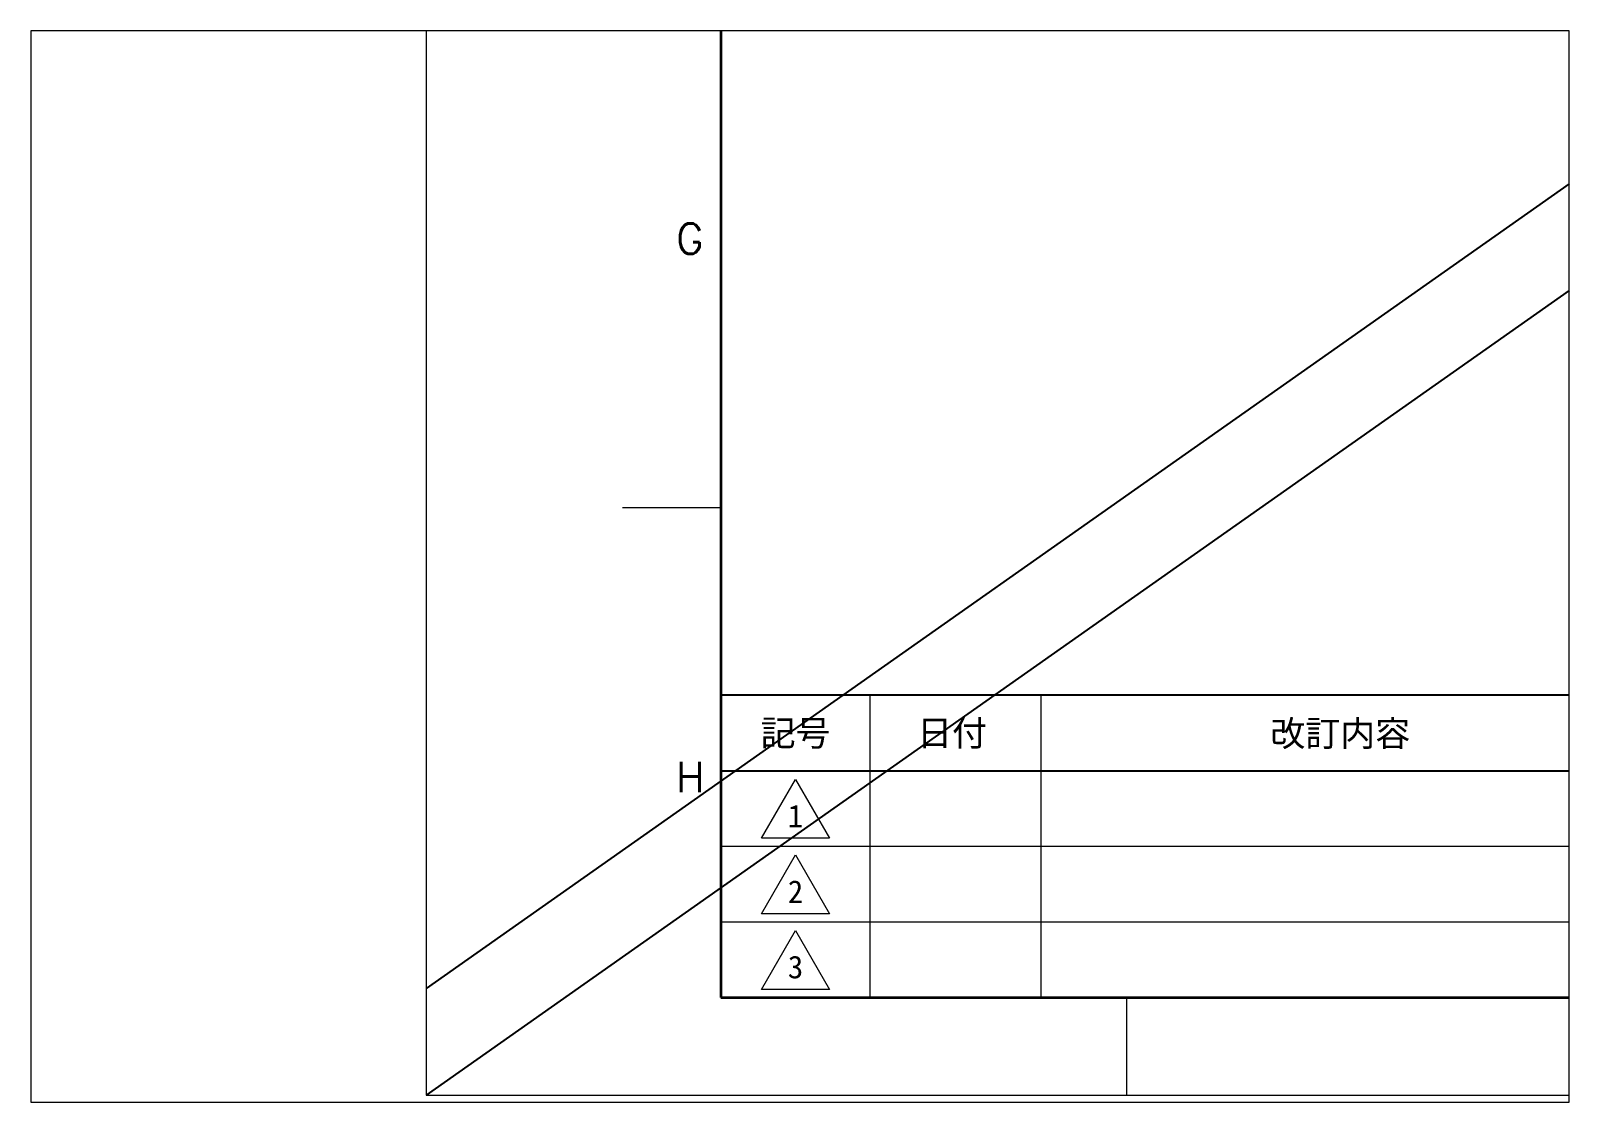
# Paper-space layout 'レイアウト1' of a CAD drawing. Header units: millimetres. Extents: x 29 to 258, y 20 to 179.
# The model-space entities are those that its viewports show. They can reach past a viewport. Long polylines and large blocks are cut down to what shows.
import ezdxf
from ezdxf import colors
from ezdxf.entities.mleader import LeaderData, LeaderLine
from ezdxf.enums import TextEntityAlignment as Align
from ezdxf.math import Vec2, Vec3

# ---------------------------------------------------------------- set-up
doc = ezdxf.new("R2010")
doc.units = ezdxf.units.MM
doc.header["$LTSCALE"] = 1.2
for name, color, linetype, lineweight in [('01_NORMAL', 7, 'Continuous', 25), ('08_DIM', 3, 'Continuous', 13), ('90_FRAME', 5, 'Continuous', 35)]:
    doc.layers.add(name, color=color, linetype=linetype, lineweight=lineweight)
doc.layers.add('91_BLANK', color=5, linetype='Continuous', lineweight=0, plot=False)
doc.styles.add('KSS_TXT', font='txt.shx', dxfattribs={"bigfont": 'extfont2.shx'})
doc.styles.add('MS_G', font='MS Gothic.ttf')
doc.styles.get("Standard").update_dxf_attribs({"font": 'txt.shx', "bigfont": 'extfont2.shx'})
doc.styles.add('表題用', font='MS PGothic.ttf')

# ---------------------------------------------------------------- blocks, each defined once
blk = doc.blocks.new('AM_BALLOON1')
at = {"transparency": 16777216}
blk.add_circle((0, 0), 5, dxfattribs=at)
blk.add_attdef('B_NUMBER', text='', height=3, dxfattribs=at).set_placement((0, 0), align=Align.MIDDLE_CENTER)
blk = doc.blocks.new('_OPEN')
at = {"color": 0, "linetype": 'ByBlock'}
for p, q in [((-1, 0.167), (0, 0)), ((0, 0), (-1, -0.167)), ((0, 0), (-1, 0))]:
    blk.add_line(p, q, dxfattribs=at)

msp = doc.modelspace()

# ---------------------------------------------------------------- linework, layer by layer
at = {"color": 1}
for p, q in [((1764.068, 1241.619), (0, 0)), ((1721.444, 1241.619), (0, 30))]:
    msp.add_line(p, q, dxfattribs=at)
at = {"layer": '90_FRAME', "color": 4, "lineweight": 13}
for p, q in [((82.742, 164.946), (55.133, 164.946)), ((196.76, 0), (196.76, 27.485))]:
    msp.add_line(p, q, dxfattribs=at)
at = {"layer": '90_FRAME', "color": 0, "lineweight": 13}
for p, q in [((124.742, 27.485), (124.742, 112.343)), ((172.742, 27.485), (172.742, 112.343)), ((82.742, 69.914), (388.742, 69.914)), ((82.742, 48.7), (388.742, 48.7))]:
    msp.add_line(p, q, dxfattribs=at)
at = {"layer": '90_FRAME', "color": 0, "lineweight": 25}
msp.add_line((82.742, 91.128), (388.742, 91.128), dxfattribs=at)
at = {"layer": '90_FRAME'}
msp.add_lwpolyline([(82.742, 27.485), (1736.459, 27.485), (1736.459, 1209.75), (82.742, 1209.75)], close=True, dxfattribs=at)
at = {"layer": '90_FRAME', "color": 0, "lineweight": 25}
msp.add_lwpolyline([(82.742, 27.485), (388.742, 27.485), (388.742, 112.343), (82.742, 112.343)], close=True, dxfattribs=at)
at = {"layer": '90_FRAME', "color": 0, "lineweight": 13}
for points in [[(94.195, 72.167), (103.742, 88.702), (113.288, 72.167), (94.195, 72.167)], [(94.195, 50.953), (103.742, 67.488), (113.288, 50.953), (94.195, 50.953)], [(94.195, 29.739), (103.742, 46.274), (113.288, 29.739), (94.195, 29.739)]]:
    msp.add_lwpolyline(points, dxfattribs=at)
at = {"layer": '91_BLANK'}
msp.add_lwpolyline([(0, 0), (1764.068, 0), (1764.068, 1241.619), (0, 1241.619)], close=True, dxfattribs=at)

# ---------------------------------------------------------------- texts
at = {"layer": '90_FRAME', "color": 0, "lineweight": 13, "style": 'KSS_TXT'}
for s, p in [('G', (70.199, 240.558)), ('H', (70.199, 89.334))]:
    msp.add_text(s, height=8.52, dxfattribs=at).set_placement(p, align=Align.MIDDLE_LEFT)
at = {"layer": '90_FRAME', "color": 0, "style": '表題用'}
for s, p in [('記号', (103.742, 101.735)), ('日付', (147.711, 101.735))]:
    msp.add_text(s, height=7.2, dxfattribs=at).set_placement(p, align=Align.MIDDLE_CENTER)
msp.add_text('改訂内容', height=7.2, dxfattribs=at).set_placement((256.742, 101.735), align=Align.MIDDLE)
at = {"layer": '90_FRAME', "color": 0, "lineweight": 13, "style": 'MS_G'}
for s, p in [('1', (103.742, 78.4)), ('2', (103.742, 57.185)), ('3', (103.742, 35.971))]:
    msp.add_text(s, height=6.364, dxfattribs=at).set_placement(p, align=Align.MIDDLE)

# ---------------------------------------------------------------- leaders
at = {"layer": '08_DIM'}
ml = msp.add_multileader_block('Standard', dxfattribs=at)
ml.set_content('AM_BALLOON1', color=256, scale=3.75)
ml.set_attribute('B_NUMBER', '125', width=0)
ml.set_leader_properties(color=256, linetype='ByLayer', lineweight=-1)
ml.set_arrow_properties(name='OPEN')
ml.build(insert=Vec2(0, 0))
ml.multileader.update_dxf_attribs({"leader_type": 0, "has_dogleg": 0, "text_right_attachment_type": 6, "dogleg_length": 0, "arrow_head_size": 7.5, "scale": 2.5, "block_connection_type": 1})
ctx = ml.context
ctx.base_point, ctx.scale, ctx.char_height, ctx.arrow_head_size, ctx.landing_gap_size, ctx.plane_origin = Vec3(208, 1043.103), 2.5, 15, 7.5, 7.5, Vec3(208, 1043.103)
ctx.right_attachment, ctx.attachment_type = 6, 1
notes = []
notes.append((ctx, [(0, (0, 0, 0), (0, 0), (1, 0), 1, [])]))
ctx.block.insert = Vec3(208, 1043.103)
ml = msp.add_multileader_block('Standard', dxfattribs=at)
ml.set_content('AM_BALLOON1', color=256, scale=3.75)
ml.set_attribute('B_NUMBER', '125', width=0)
ml.set_leader_properties(color=256, linetype='ByLayer', lineweight=-1)
ml.set_arrow_properties(name='OPEN')
ml.build(insert=Vec2(0, 0))
ml.multileader.update_dxf_attribs({"leader_type": 0, "has_dogleg": 0, "text_right_attachment_type": 6, "dogleg_length": 0, "arrow_head_size": 7.5, "scale": 2.5, "block_connection_type": 1})
ctx = ml.context
ctx.base_point, ctx.scale, ctx.char_height, ctx.arrow_head_size, ctx.landing_gap_size, ctx.plane_origin = Vec3(2105.135, 738.369), 2.5, 15, 7.5, 7.5, Vec3(2105.135, 738.369)
ctx.right_attachment, ctx.attachment_type = 6, 1
notes.append((ctx, [(0, (0, 0, 0), (0, 0), (1, 0), 1, [])]))
ctx.block.insert = Vec3(2105.135, 738.369)
for ctx, leaders in notes:
    for number, flags, end, landing, length, lines in leaders:
        leader = LeaderData()
        leader.index, (leader.has_last_leader_line, leader.has_dogleg_vector, leader.attachment_direction) = number, flags
        leader.last_leader_point, leader.dogleg_vector, leader.dogleg_length = Vec3(end), Vec3(landing), length
        for number, points, colour, breaks in lines:
            line = LeaderLine()
            line.index, line.vertices, line.color, line.breaks = number, Vec3.list(points), colors.encode_raw_color(colour), breaks
            leader.lines.append(line)
        ctx.leaders.append(leader)

psp = doc.layouts.new('レイアウト1')

# ---------------------------------------------------------------- viewports
at = {"layer": '01_NORMAL'}
psp.add_viewport(center=(143.2, 99.71), size=(229.12, 159.5289), view_center_point=(104.994, 148.5), view_height=300.88387, dxfattribs=at)

doc.saveas('drawing.dxf')
